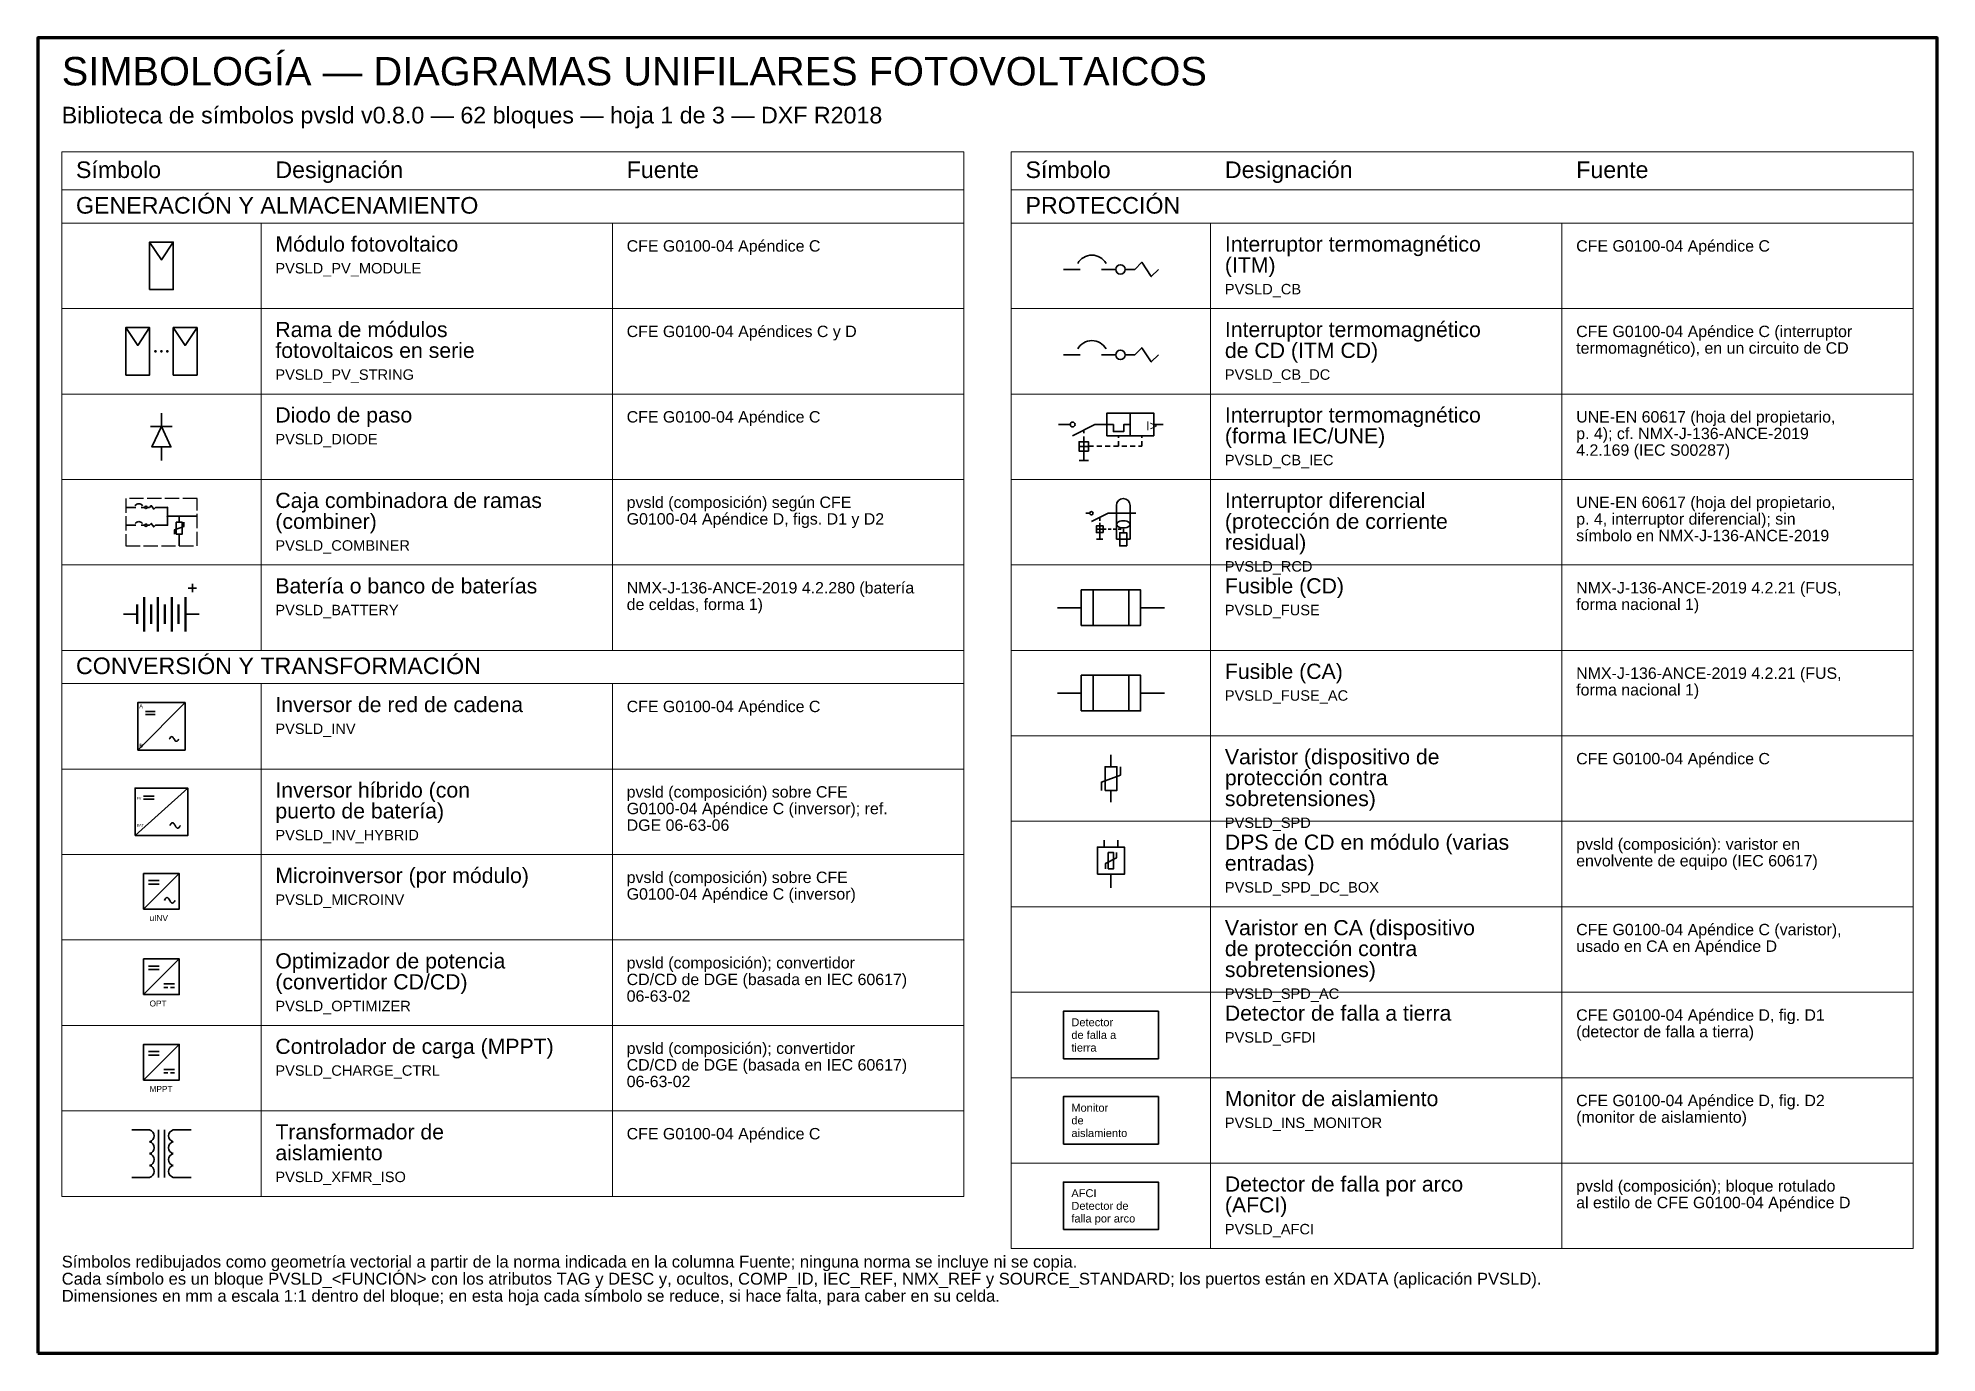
# Paper-space layout 'Legend' of a CAD drawing. Header units: millimetres. Extents: x 10 to 410, y 10 to 287.
import ezdxf

# ---------------------------------------------------------------- set-up
doc = ezdxf.new("R2010")
doc.units = ezdxf.units.MM
for name, pattern in [('DASHDOT', [18, 12, -3, 0, -3]), ('DASHED', [15, 12, -3]), ('DASHED_S', [2, 1.2, -0.8])]:
    doc.linetypes.add(name, pattern=pattern)
for name, color, linetype, lineweight in [('E-ANNO-ENCL', 8, 'DASHDOT', 25), ('E-ANNO-NOTE', 7, 'Continuous', 18), ('E-ANNO-TABL', 7, 'Continuous', 18), ('E-ANNO-TAGS', 7, 'Continuous', 25), ('E-BATT-EQPM', 30, 'Continuous', 35), ('E-PVAC-EQPM', 1, 'Continuous', 35), ('E-PVDC-COND', 5, 'Continuous', 50), ('E-PVDC-EQPM', 5, 'Continuous', 35), ('G-ANNO-TTLB', 7, 'Continuous', 70)]:
    doc.layers.add(name, color=color, linetype=linetype, lineweight=lineweight)
doc.styles.add('PVSLD_STD', font='arial.ttf')

# ---------------------------------------------------------------- blocks, each defined once
blk = doc.blocks.new('PVSLD_PV_MODULE')
at = {"layer": 'E-PVDC-EQPM'}
blk.add_lwpolyline([(0, -10), (10, -10), (10, 10), (0, 10)], close=True, dxfattribs=at)
blk.add_lwpolyline([(0, 10), (5, 2.5), (10, 10)], dxfattribs=at)
at = {"layer": 'E-ANNO-TAGS', "style": 'PVSLD_STD'}
for tag, p, height in [('TAG', (12.5, 5), 3.5), ('DESC', (12.5, 0.5), 2.5), ('MODEL', (12.5, -4), 2.5)]:
    blk.add_attdef(tag, p, '', height=height, dxfattribs=at)
at = {"layer": 'E-ANNO-TAGS', "style": 'PVSLD_STD', "flags": 1}
for tag in ['VOC_V', 'VMP_V', 'SOURCE_STANDARD', 'COMP_ID', 'NMX_REF', 'MFR', 'PMAX_W', 'IEC_REF', 'ISC_A', 'IMP_A']:
    blk.add_attdef(tag, (0, 0), '', height=2.5, dxfattribs=at)
blk = doc.blocks.new('PVSLD_PV_STRING')
at = {"layer": 'E-PVDC-EQPM'}
for points in [[(11.9, 0, 1), (13.1, 0, 1)], [(14.4, 0, 1), (15.6, 0, 1)], [(16.9, 0, 1), (18.1, 0, 1)]]:
    blk.add_hatch(color=256, dxfattribs=at).paths.add_polyline_path(points)
for points in [[(0, -10), (10, -10), (10, 10), (0, 10)], [(20, -10), (30, -10), (30, 10), (20, 10)]]:
    blk.add_lwpolyline(points, close=True, dxfattribs=at)
for points in [[(0, 10), (5, 2.5), (10, 10)], [(20, 10), (25, 2.5), (30, 10)]]:
    blk.add_lwpolyline(points, dxfattribs=at)
at = {"layer": 'E-ANNO-TAGS', "style": 'PVSLD_STD'}
for tag, p, height in [('TAG', (0, 12.5), 3.5), ('DESC', (0, -14.5), 2.5), ('MODEL', (0, -18.5), 2.5)]:
    blk.add_attdef(tag, p, '', height=height, dxfattribs=at)
at = {"layer": 'E-ANNO-TAGS', "style": 'PVSLD_STD', "flags": 1}
for tag in ['VOC_MAX_V', 'VMP_V', 'SOURCE_STANDARD', 'COMP_ID', 'N_SERIES', 'NMX_REF', 'MFR', 'MPPT', 'PMAX_W', 'KWP', 'IEC_REF', 'ISC_A', 'IMP_A']:
    blk.add_attdef(tag, (0, 0), '', height=2.5, dxfattribs=at)
blk = doc.blocks.new('PVSLD_DIODE')
at = {"layer": 'E-PVDC-EQPM'}
for p, q in [((0, 0), (0, -5)), ((-4, -5), (4, -5)), ((0, -12.5), (0, -17.5))]:
    blk.add_line(p, q, dxfattribs=at)
blk.add_lwpolyline([(0, -5), (-3.5, -12.5), (3.5, -12.5)], close=True, dxfattribs=at)
at = {"layer": 'E-ANNO-TAGS', "style": 'PVSLD_STD', "flags": 1}
for tag in ['VRRM_V', 'SOURCE_STANDARD', 'COMP_ID', 'RATING_A', 'NMX_REF', 'IEC_REF']:
    blk.add_attdef(tag, (0, 0), '', height=2.5, dxfattribs=at)
at = {"layer": 'E-ANNO-TAGS', "style": 'PVSLD_STD'}
for tag, p, height in [('TAG', (6, -6), 3.5), ('DESC', (6, -10), 2.5)]:
    blk.add_attdef(tag, p, '', height=height, dxfattribs=at)
blk = doc.blocks.new('PVSLD_COMBINER')
at = {"layer": 'E-PVDC-COND'}
for points in [[(34.2, 7.5, 1), (35.8, 7.5, 1)], [(34.2, 0, 1), (35.8, 0, 1)], [(44.2, 0, 1), (45.8, 0, 1)], [(34.2, -7.5, 1), (35.8, -7.5, 1)]]:
    blk.add_hatch(color=256, dxfattribs=at).paths.add_polyline_path(points)
at = {"layer": 'E-ANNO-ENCL', "linetype": 'DASHED'}
blk.add_lwpolyline([(0, -25), (60, -25), (60, 15), (0, 15)], close=True, dxfattribs=at)
at = {"layer": 'E-PVDC-EQPM'}
for p, q in [((0, 7.5), (5, 7.5)), ((5, 7.5), (8.5, 7.5)), ((13, 7.5), (16, 7.5)), ((18, 7.5), (20, 7.5)), ((25, 7.5), (35, 7.5)), ((35, 7.5), (35, -7.5)), ((35, 0), (60, 0)), ((45, 0), (45, -5)), ((0, -7.5), (5, -7.5)), ((5, -7.5), (8.5, -7.5)), ((13, -7.5), (16, -7.5)), ((18, -7.5), (20, -7.5)), ((25, -7.5), (35, -7.5)), ((45, -15), (45, -25))]:
    blk.add_line(p, q, dxfattribs=at)
for points in [[(20, 7.5), (21.5, 9), (23.5, 6), (25, 7.5)], [(20, -7.5), (21.5, -6), (23.5, -9), (25, -7.5)], [(41, -15), (41, -11.5), (49, -8.5), (49, -5)]]:
    blk.add_lwpolyline(points, dxfattribs=at)
blk.add_lwpolyline([(42.5, -15), (47.5, -15), (47.5, -5), (42.5, -5)], close=True, dxfattribs=at)
for centre in [(17, 7.5), (17, -7.5)]:
    blk.add_circle(centre, 1, dxfattribs=at)
for centre in [(11, 7.1), (11, -7.9)]:
    blk.add_arc(centre, 3.45, 29.5, 150.5, dxfattribs=at)
at = {"layer": 'E-ANNO-TAGS', "style": 'PVSLD_STD'}
for tag, p, height in [('TAG', (0, 17.5), 3.5), ('DESC', (0, -29.5), 2.5)]:
    blk.add_attdef(tag, p, '', height=height, dxfattribs=at)
at = {"layer": 'E-ANNO-TAGS', "style": 'PVSLD_STD', "flags": 1}
for tag in ['VOLT_V', 'COMP_ID', 'SOURCE_STANDARD', 'SPD_TYPE', 'IEC_REF', 'NMX_REF', 'N_STRINGS', 'RATING_A']:
    blk.add_attdef(tag, (0, 0), '', height=2.5, dxfattribs=at)
blk = doc.blocks.new('PVSLD_BATTERY')
at = {"layer": 'E-BATT-EQPM'}
for p, q in [((23.5, 9.5), (26.5, 9.5)), ((25, 8), (25, 11)), ((0, 0), (5, 0)), ((22.5, 0), (27.5, 0))]:
    blk.add_line(p, q, dxfattribs=at)
at = {"layer": 'E-BATT-EQPM', "lineweight": 50}
for p, q in [((5, -3.5), (5, 3.5)), ((7.5, -6.25), (7.5, 6.25)), ((10, -3.5), (10, 3.5)), ((12.5, -6.25), (12.5, 6.25)), ((15, -3.5), (15, 3.5)), ((17.5, -6.25), (17.5, 6.25)), ((20, -3.5), (20, 3.5)), ((22.5, -6.25), (22.5, 6.25))]:
    blk.add_line(p, q, dxfattribs=at)
at = {"layer": 'E-ANNO-TAGS', "style": 'PVSLD_STD'}
for tag, p, height in [('TAG', (0, 13.5), 3.5), ('DESC', (0, -10.75), 2.5)]:
    blk.add_attdef(tag, p, '', height=height, dxfattribs=at)
at = {"layer": 'E-ANNO-TAGS', "style": 'PVSLD_STD', "flags": 1}
for tag in ['VOLT_V', 'SOURCE_STANDARD', 'COMP_ID', 'CHEMISTRY', 'CAPACITY_KWH', 'CELLS', 'NMX_REF', 'IEC_REF']:
    blk.add_attdef(tag, (0, 0), '', height=2.5, dxfattribs=at)
blk = doc.blocks.new('PVSLD_INV')
at = {"layer": 'E-PVAC-EQPM'}
for p, q in [((0, -15), (30, 15)), ((5, 9.5), (11, 9.5)), ((5, 7.5), (11, 7.5))]:
    blk.add_line(p, q, dxfattribs=at)
blk.add_lwpolyline([(0, -15), (30, -15), (30, 15), (0, 15)], close=True, dxfattribs=at)
blk.add_lwpolyline([(20, -8), (20.25, -7.6118), (20.5, -7.25), (20.75, -6.9393), (21, -6.701), (21.25, -6.5511), (21.5, -6.5), (21.75, -6.5511), (22, -6.701), (22.25, -6.9393), (22.5, -7.25), (22.75, -7.6118), (23, -8), (23.25, -8.3882), (23.5, -8.75), (23.75, -9.0607), (24, -9.299), (24.25, -9.4489), (24.5, -9.5), (24.75, -9.4489), (25, -9.299), (25.25, -9.0607), (25.5, -8.75), (25.75, -8.3882), (26, -8)], dxfattribs=at)
at = {"layer": 'E-ANNO-TAGS', "style": 'PVSLD_STD'}
for s, p in [('A', (1, 11.5)), ('B', (1, -13.5))]:
    blk.add_text(s, height=2.5, dxfattribs=at).set_placement(p)
for tag, p, height in [('TAG', (0, 29), 3.5), ('DESC', (0, 25), 2.5), ('MFR', (0, 21), 2.5), ('MODEL', (0, 17), 2.5)]:
    blk.add_attdef(tag, p, '', height=height, dxfattribs=at)
at = {"layer": 'E-ANNO-TAGS', "style": 'PVSLD_STD', "flags": 1}
for tag in ['VAC_V', 'VDC_MAX_V', 'SOURCE_STANDARD', 'OCPD_MAX_A', 'COMP_ID', 'PAC_W', 'PHASES', 'DC_SWITCH', 'DC_SPD', 'NMX_REF', 'MPPT_N', 'IEC_REF', 'IAC_MAX_A', 'ISOLATION']:
    blk.add_attdef(tag, (0, 0), '', height=2.5, dxfattribs=at)
blk = doc.blocks.new('PVSLD_INV_HYBRID')
at = {"layer": 'E-PVAC-EQPM'}
for p, q in [((0, -22.5), (50, 22.5)), ((8, 15), (18, 15)), ((8, 12), (18, 12))]:
    blk.add_line(p, q, dxfattribs=at)
blk.add_lwpolyline([(0, -22.5), (50, -22.5), (50, 22.5), (0, 22.5)], close=True, dxfattribs=at)
blk.add_lwpolyline([(33, -13), (33.4167, -12.353), (33.8333, -11.75), (34.25, -11.2322), (34.6667, -10.8349), (35.0833, -10.5852), (35.5, -10.5), (35.9167, -10.5852), (36.3333, -10.8349), (36.75, -11.2322), (37.1667, -11.75), (37.5833, -12.353), (38, -13), (38.4167, -13.647), (38.8333, -14.25), (39.25, -14.7678), (39.6667, -15.1651), (40.0833, -15.4148), (40.5, -15.5), (40.9167, -15.4148), (41.3333, -15.1651), (41.75, -14.7678), (42.1667, -14.25), (42.5833, -13.647), (43, -13)], dxfattribs=at)
at = {"layer": 'E-ANNO-TAGS', "style": 'PVSLD_STD'}
for s, p in [('FV', (1.5, 11.5)), ('BAT', (1.5, -14))]:
    blk.add_text(s, height=2.5, dxfattribs=at).set_placement(p)
for tag, p, height in [('TAG', (0, 36.5), 3.5), ('DESC', (0, 32.5), 2.5), ('MFR', (0, 28.5), 2.5), ('MODEL', (0, 24.5), 2.5)]:
    blk.add_attdef(tag, p, '', height=height, dxfattribs=at)
at = {"layer": 'E-ANNO-TAGS', "style": 'PVSLD_STD', "flags": 1}
for tag in ['VAC_V', 'VDC_MAX_V', 'SOURCE_STANDARD', 'OCPD_MAX_A', 'COMP_ID', 'PAC_W', 'PHASES', 'BAT_VOLT_V', 'BAT_PCHARGE_W', 'NMX_REF', 'MPPT_N', 'IEC_REF', 'IAC_MAX_A', 'ISOLATION']:
    blk.add_attdef(tag, (0, 0), '', height=2.5, dxfattribs=at)
blk = doc.blocks.new('PVSLD_MICROINV')
at = {"layer": 'E-PVAC-EQPM'}
for p, q in [((0, -7.5), (15, 7.5)), ((2, 4.5), (6.5, 4.5)), ((2, 3), (6.5, 3))]:
    blk.add_line(p, q, dxfattribs=at)
blk.add_lwpolyline([(0, -7.5), (15, -7.5), (15, 7.5), (0, 7.5)], close=True, dxfattribs=at)
blk.add_lwpolyline([(8.75, -3.8), (9.125, -3.2), (9.5, -2.7608), (9.875, -2.6), (10.25, -2.7608), (10.625, -3.2), (11, -3.8), (11.375, -4.4), (11.75, -4.8392), (12.125, -5), (12.5, -4.8392), (12.875, -4.4), (13.25, -3.8)], dxfattribs=at)
at = {"layer": 'E-ANNO-TAGS', "style": 'PVSLD_STD'}
blk.add_text('uINV', height=2.5, dxfattribs=at).set_placement((2.5, -12.5))
for tag, p, height in [('TAG', (0, 10), 3.5), ('DESC', (0, -17), 2.5)]:
    blk.add_attdef(tag, p, '', height=height, dxfattribs=at)
at = {"layer": 'E-ANNO-TAGS', "style": 'PVSLD_STD', "flags": 1}
for tag in ['VAC_V', 'SOURCE_STANDARD', 'COMP_ID', 'MODEL', 'PAC_W', 'MODULES_N', 'NMX_REF', 'MFR', 'IEC_REF']:
    blk.add_attdef(tag, (0, 0), '', height=2.5, dxfattribs=at)
blk = doc.blocks.new('PVSLD_OPTIMIZER')
at = {"layer": 'E-PVDC-EQPM'}
for p, q in [((0, -7.5), (15, 7.5)), ((2, 4.5), (6.5, 4.5)), ((2, 3), (6.5, 3)), ((8.5, -3), (13, -3)), ((8.5, -4.5), (10.2, -4.5)), ((11.3, -4.5), (13, -4.5))]:
    blk.add_line(p, q, dxfattribs=at)
blk.add_lwpolyline([(0, -7.5), (15, -7.5), (15, 7.5), (0, 7.5)], close=True, dxfattribs=at)
at = {"layer": 'E-ANNO-TAGS', "style": 'PVSLD_STD'}
blk.add_text('OPT', height=2.5, dxfattribs=at).set_placement((2.5, -12.5))
for tag, p, height in [('TAG', (0, 10), 3.5), ('DESC', (0, -17), 2.5)]:
    blk.add_attdef(tag, p, '', height=height, dxfattribs=at)
at = {"layer": 'E-ANNO-TAGS', "style": 'PVSLD_STD', "flags": 1}
for tag in ['VOUT_MAX_V', 'SOURCE_STANDARD', 'COMP_ID', 'MODEL', 'NMX_REF', 'MFR', 'PMAX_W', 'IEC_REF']:
    blk.add_attdef(tag, (0, 0), '', height=2.5, dxfattribs=at)
blk = doc.blocks.new('PVSLD_CHARGE_CTRL')
at = {"layer": 'E-PVDC-EQPM'}
for p, q in [((0, -7.5), (15, 7.5)), ((2, 4.5), (6.5, 4.5)), ((2, 3), (6.5, 3)), ((8.5, -3), (13, -3)), ((8.5, -4.5), (10.2, -4.5)), ((11.3, -4.5), (13, -4.5))]:
    blk.add_line(p, q, dxfattribs=at)
blk.add_lwpolyline([(0, -7.5), (15, -7.5), (15, 7.5), (0, 7.5)], close=True, dxfattribs=at)
at = {"layer": 'E-ANNO-TAGS', "style": 'PVSLD_STD'}
blk.add_text('MPPT', height=2.5, dxfattribs=at).set_placement((2.5, -12.5))
for tag, p, height in [('TAG', (0, 10), 3.5), ('DESC', (0, -17), 2.5)]:
    blk.add_attdef(tag, p, '', height=height, dxfattribs=at)
at = {"layer": 'E-ANNO-TAGS', "style": 'PVSLD_STD', "flags": 1}
for tag in ['VOC_MAX_V', 'SOURCE_STANDARD', 'COMP_ID', 'MODEL', 'BAT_VOLT_V', 'NMX_REF', 'MFR', 'IEC_REF', 'IOUT_A']:
    blk.add_attdef(tag, (0, 0), '', height=2.5, dxfattribs=at)
blk = doc.blocks.new('PVSLD_XFMR_ISO')
at = {"layer": 'E-PVAC-EQPM'}
for p, q in [((0, 0), (7.5, 0)), ((11.25, 0), (11.25, -20)), ((13.75, 0), (13.75, -20)), ((17.5, 0), (25, 0)), ((0, -20), (7.5, -20)), ((17.5, -20), (25, -20))]:
    blk.add_line(p, q, dxfattribs=at)
for centre, start, end in [((6.9375, -2.5), -77.3196, 77.3196), ((6.9375, -7.5), -77.3196, 77.3196), ((18.0625, -2.5), 102.6804, 257.3196), ((18.0625, -7.5), 102.6804, 257.3196), ((6.9375, -12.5), -77.3196, 77.3196), ((6.9375, -17.5), -77.3196, 77.3196), ((18.0625, -12.5), 102.6804, 257.3196), ((18.0625, -17.5), 102.6804, 257.3196)]:
    blk.add_arc(centre, 2.5625, start, end, dxfattribs=at)
at = {"layer": 'E-ANNO-TAGS', "style": 'PVSLD_STD', "flags": 1}
for tag in ['VOLT_PRI_V', 'VOLT_SEC_V', 'SOURCE_STANDARD', 'COMP_ID', 'FREQ_HZ', 'NMX_REF', 'KVA', 'IEC_REF']:
    blk.add_attdef(tag, (0, 0), '', height=2.5, dxfattribs=at)
at = {"layer": 'E-ANNO-TAGS', "style": 'PVSLD_STD'}
for tag, p, height in [('TAG', (0, 4), 3.5), ('DESC', (0, -24), 2.5), ('SPEC', (0, -28), 2.5)]:
    blk.add_attdef(tag, p, '', height=height, dxfattribs=at)
blk = doc.blocks.new('PVSLD_CB')
at = {"layer": 'E-PVAC-EQPM'}
for p, q in [((0, 0), (3.5, 0)), ((8, 0), (11, 0)), ((13, 0), (15, 0))]:
    blk.add_line(p, q, dxfattribs=at)
blk.add_lwpolyline([(15, 0), (16.5, 1.5), (18.5, -1.5), (20, 0)], dxfattribs=at)
blk.add_circle((12, 0), 1, dxfattribs=at)
blk.add_arc((6, -0.4455), 3.4455, 29.5, 150.5, dxfattribs=at)
at = {"layer": 'E-ANNO-TAGS', "style": 'PVSLD_STD'}
for tag, p, height in [('TAG', (0, 9.5), 3.5), ('ROLE', (0, 5.5), 2.5), ('DESC', (0, -6), 2.5)]:
    blk.add_attdef(tag, p, '', height=height, dxfattribs=at)
at = {"layer": 'E-ANNO-TAGS', "style": 'PVSLD_STD', "flags": 1}
for tag in ['VOLT_V', 'SOURCE_STANDARD', 'COMP_ID', 'POLES', 'RATING_A', 'KAIC_KA', 'BACKFED', 'NMX_REF', 'IEC_REF']:
    blk.add_attdef(tag, (0, 0), '', height=2.5, dxfattribs=at)
blk = doc.blocks.new('PVSLD_CB_DC')
at = {"layer": 'E-PVDC-EQPM'}
for p, q in [((0, 0), (3.5, 0)), ((8, 0), (11, 0)), ((13, 0), (15, 0))]:
    blk.add_line(p, q, dxfattribs=at)
blk.add_lwpolyline([(15, 0), (16.5, 1.5), (18.5, -1.5), (20, 0)], dxfattribs=at)
blk.add_circle((12, 0), 1, dxfattribs=at)
blk.add_arc((6, -0.4455), 3.4455, 29.5, 150.5, dxfattribs=at)
at = {"layer": 'E-ANNO-TAGS', "style": 'PVSLD_STD'}
for tag, p, height in [('TAG', (0, 9.5), 3.5), ('ROLE', (0, 5.5), 2.5), ('DESC', (0, -6), 2.5)]:
    blk.add_attdef(tag, p, '', height=height, dxfattribs=at)
at = {"layer": 'E-ANNO-TAGS', "style": 'PVSLD_STD', "flags": 1}
for tag in ['VOLT_V', 'SOURCE_STANDARD', 'COMP_ID', 'POLES', 'RATING_A', 'KAIC_KA', 'NMX_REF', 'IEC_REF']:
    blk.add_attdef(tag, (0, 0), '', height=2.5, dxfattribs=at)
blk = doc.blocks.new('PVSLD_CB_IEC')
at = {"layer": 'E-PVAC-EQPM'}
for p, q in [((0, 0), (2.75, 0)), ((8.67, 0), (3.33, -2.7)), ((8.67, 0), (11.55, 0)), ((17.1, -2.7), (17.1, 2.75)), ((22.75, 0), (25, 0)), ((6, -6.35), (6, -4.1)), ((4.9, -5.22), (7.1, -5.22)), ((4.9, -8.6), (7.1, -8.6)), ((6, -8.6), (6, -6.35))]:
    blk.add_line(p, q, dxfattribs=at)
at = {"layer": 'E-PVAC-EQPM', "linetype": 'DASHED_S'}
for p, q in [((6, -4.1), (6, -1.35)), ((14.3, -5.2), (14.3, -2.7)), ((19.9, -5.2), (19.9, -2.7)), ((7.1, -5.2), (19.9, -5.2))]:
    blk.add_line(p, q, dxfattribs=at)
at = {"layer": 'E-PVAC-EQPM'}
for points in [[(22.75, -2.7), (22.75, 2.75), (11.55, 2.75), (11.55, -2.7)], [(7.1, -6.35), (7.1, -4.1), (4.9, -4.1), (4.9, -6.35)]]:
    blk.add_lwpolyline(points, close=True, dxfattribs=at)
blk.add_lwpolyline([(11.55, 0), (13.1, 0), (13.1, -1.7), (15.55, -1.7), (15.55, 0), (17.1, 0)], dxfattribs=at)
blk.add_circle((3.33, 0), 0.58, dxfattribs=at)
at = {"layer": 'E-ANNO-TAGS', "style": 'PVSLD_STD'}
blk.add_text('I>', height=2.2, dxfattribs=at).set_placement((20.9, -1.4))
for tag, p, height in [('ROLE', (0, 9.5), 2.5), ('TAG', (0, 5.25), 3.5), ('DESC', (0, -13.1), 2.5)]:
    blk.add_attdef(tag, p, '', height=height, dxfattribs=at)
at = {"layer": 'E-ANNO-TAGS', "style": 'PVSLD_STD', "flags": 1}
for tag in ['VOLT_V', 'SOURCE_STANDARD', 'COMP_ID', 'CURVE', 'POLES', 'RATING_A', 'KAIC_KA', 'BACKFED', 'NMX_REF', 'IEC_REF']:
    blk.add_attdef(tag, (0, 0), '', height=2.5, dxfattribs=at)
blk = doc.blocks.new('PVSLD_RCD')
at = {"layer": 'E-PVAC-EQPM'}
for p, q in [((0, 0), (1.5, 0)), ((8.83, 0), (2.17, -3.27)), ((8.83, 0), (20, 0)), ((12.2, -10.4), (12.2, 3.15)), ((17.7, 3.15), (17.7, -10.4)), ((4.17, -6.43), (6.83, -6.43)), ((5.5, -7.77), (5.5, -5.1)), ((15, -6.43), (15, -7.8)), ((4.2, -10.4), (6.8, -10.4)), ((5.5, -10.4), (5.5, -7.77)), ((17.7, -10.4), (12.2, -10.4))]:
    blk.add_line(p, q, dxfattribs=at)
at = {"layer": 'E-PVAC-EQPM', "linetype": 'DASHED_S'}
for p, q in [((5.5, -5.1), (5.5, -1.63)), ((6.83, -6.43), (15, -6.43))]:
    blk.add_line(p, q, dxfattribs=at)
at = {"layer": 'E-PVAC-EQPM'}
for points in [[(6.83, -7.77), (6.83, -5.1), (4.17, -5.1), (4.17, -7.77)], [(14.95, -3.05), (14.2512, -3.0977), (13.6, -3.2376), (13.0408, -3.4601), (12.6117, -3.75), (12.342, -4.0877), (12.25, -4.45), (12.342, -4.8123), (12.6117, -5.15), (13.0408, -5.4399), (13.6, -5.6624), (14.2512, -5.8023), (14.95, -5.85), (15.6488, -5.8023), (16.3, -5.6624), (16.8592, -5.4399), (17.2883, -5.15), (17.558, -4.8123), (17.65, -4.45), (17.558, -4.0877), (17.2883, -3.75), (16.8592, -3.4601), (16.3, -3.2376), (15.6488, -3.0977)], [(16.3, -13.1), (16.3, -7.8), (13.5, -7.8), (13.5, -13.1)]]:
    blk.add_lwpolyline(points, close=True, dxfattribs=at)
blk.add_circle((2.17, 0), 0.67, dxfattribs=at)
blk.add_arc((14.95, 3.15), 2.75, 0, 180, dxfattribs=at)
at = {"layer": 'E-ANNO-TAGS', "style": 'PVSLD_STD'}
for tag, p, height in [('TAG', (0, 8.4), 3.5), ('ROLE', (0, 9.5), 2.5), ('DESC', (0, -17.6), 2.5)]:
    blk.add_attdef(tag, p, '', height=height, dxfattribs=at)
at = {"layer": 'E-ANNO-TAGS', "style": 'PVSLD_STD', "flags": 1}
for tag in ['VOLT_V', 'SOURCE_STANDARD', 'COMP_ID', 'POLES', 'RATING_A', 'RCD_TYPE', 'NMX_REF', 'IEC_REF', 'IDN_MA']:
    blk.add_attdef(tag, (0, 0), '', height=2.5, dxfattribs=at)
blk = doc.blocks.new('PVSLD_FUSE')
at = {"layer": 'E-PVDC-EQPM'}
for p, q in [((0, 0), (5, 0)), ((7.5, -3.75), (7.5, 3.75)), ((15, -3.75), (15, 3.75)), ((17.5, 0), (22.5, 0))]:
    blk.add_line(p, q, dxfattribs=at)
blk.add_lwpolyline([(5, -3.75), (17.5, -3.75), (17.5, 3.75), (5, 3.75)], close=True, dxfattribs=at)
at = {"layer": 'E-ANNO-TAGS', "style": 'PVSLD_STD'}
for tag, p, height in [('TAG', (0, 6.25), 3.5), ('DESC', (0, -8.25), 2.5)]:
    blk.add_attdef(tag, p, '', height=height, dxfattribs=at)
at = {"layer": 'E-ANNO-TAGS', "style": 'PVSLD_STD', "flags": 1}
for tag in ['VOLT_V', 'SOURCE_STANDARD', 'COMP_ID', 'RATING_A', 'FUSE_CLASS', 'KAIC_KA', 'NMX_REF', 'IEC_REF']:
    blk.add_attdef(tag, (0, 0), '', height=2.5, dxfattribs=at)
blk = doc.blocks.new('PVSLD_FUSE_AC')
at = {"layer": 'E-PVAC-EQPM'}
for p, q in [((0, 0), (5, 0)), ((7.5, -3.75), (7.5, 3.75)), ((15, -3.75), (15, 3.75)), ((17.5, 0), (22.5, 0))]:
    blk.add_line(p, q, dxfattribs=at)
blk.add_lwpolyline([(5, -3.75), (17.5, -3.75), (17.5, 3.75), (5, 3.75)], close=True, dxfattribs=at)
at = {"layer": 'E-ANNO-TAGS', "style": 'PVSLD_STD'}
for tag, p, height in [('TAG', (0, 6.25), 3.5), ('DESC', (0, -8.25), 2.5)]:
    blk.add_attdef(tag, p, '', height=height, dxfattribs=at)
at = {"layer": 'E-ANNO-TAGS', "style": 'PVSLD_STD', "flags": 1}
for tag in ['VOLT_V', 'SOURCE_STANDARD', 'COMP_ID', 'RATING_A', 'FUSE_CLASS', 'KAIC_KA', 'NMX_REF', 'IEC_REF']:
    blk.add_attdef(tag, (0, 0), '', height=2.5, dxfattribs=at)
blk = doc.blocks.new('PVSLD_SPD')
at = {"layer": 'E-PVDC-EQPM'}
for p, q in [((0, 0), (0, -5)), ((0, -15), (0, -20))]:
    blk.add_line(p, q, dxfattribs=at)
blk.add_lwpolyline([(-4, -15), (-4, -11.5), (4, -8.5), (4, -5)], dxfattribs=at)
blk.add_lwpolyline([(-2.5, -15), (2.5, -15), (2.5, -5), (-2.5, -5)], close=True, dxfattribs=at)
at = {"layer": 'E-ANNO-TAGS', "style": 'PVSLD_STD', "flags": 1}
for tag in ['SOURCE_STANDARD', 'SPD_TYPE', 'COMP_ID', 'UC_V', 'UP_KV', 'NMX_REF', 'IEC_REF', 'IN_KA']:
    blk.add_attdef(tag, (0, 0), '', height=2.5, dxfattribs=at)
at = {"layer": 'E-ANNO-TAGS', "style": 'PVSLD_STD'}
for tag, p, height in [('TAG', (7, -6), 3.5), ('DESC', (7, -10), 2.5), ('SPEC', (7, -14), 2.5)]:
    blk.add_attdef(tag, p, '', height=height, dxfattribs=at)
blk = doc.blocks.new('PVSLD_SPD_DC_BOX')
at = {"layer": 'E-PVDC-EQPM'}
for p, q in [((0, 0), (0, -2.5)), ((5, 0), (5, -2.5)), ((2.5, -12.5), (2.5, -17.5))]:
    blk.add_line(p, q, dxfattribs=at)
for points in [[(-2.5, -12.5), (7.5, -12.5), (7.5, -2.5), (-2.5, -2.5)], [(1.5, -10.5), (3.5, -10.5), (3.5, -4.5), (1.5, -4.5)]]:
    blk.add_lwpolyline(points, close=True, dxfattribs=at)
blk.add_lwpolyline([(0.5, -10.5), (0.5, -8.5), (4.5, -6.5), (4.5, -4.5)], dxfattribs=at)
at = {"layer": 'E-ANNO-TAGS', "style": 'PVSLD_STD', "flags": 1}
for tag in ['SOURCE_STANDARD', 'SPD_TYPE', 'COMP_ID', 'UC_V', 'UP_KV', 'NMX_REF', 'IEC_REF', 'IN_KA']:
    blk.add_attdef(tag, (0, 0), '', height=2.5, dxfattribs=at)
at = {"layer": 'E-ANNO-TAGS', "style": 'PVSLD_STD'}
for tag, p, height in [('TAG', (9, -6), 3.5), ('SPEC', (9, -14), 2.5), ('DESC', (9, -10), 2.5)]:
    blk.add_attdef(tag, p, '', height=height, dxfattribs=at)
blk = doc.blocks.new('PVSLD_GFDI')
at = {"layer": 'E-PVDC-EQPM'}
blk.add_lwpolyline([(0, -15), (30, -15), (30, 0), (0, 0)], close=True, dxfattribs=at)
at = {"layer": 'E-ANNO-TAGS', "style": 'PVSLD_STD'}
for s, p in [('Detector', (2.5, -4.75)), ('tierra', (2.5, -12.75)), ('de falla a', (2.5, -8.75))]:
    blk.add_text(s, height=2.5, dxfattribs=at).set_placement(p)
for tag, p, height in [('TAG', (0, 2.5), 3.5), ('DESC', (0, -19.5), 2.5)]:
    blk.add_attdef(tag, p, '', height=height, dxfattribs=at)
at = {"layer": 'E-ANNO-TAGS', "style": 'PVSLD_STD', "flags": 1}
for tag in ['TRIP_MA', 'SOURCE_STANDARD', 'COMP_ID', 'GFDI_TYPE', 'NMX_REF', 'IEC_REF']:
    blk.add_attdef(tag, (0, 0), '', height=2.5, dxfattribs=at)
blk = doc.blocks.new('PVSLD_INS_MONITOR')
at = {"layer": 'E-PVDC-EQPM'}
blk.add_lwpolyline([(0, -15), (30, -15), (30, 0), (0, 0)], close=True, dxfattribs=at)
at = {"layer": 'E-ANNO-TAGS', "style": 'PVSLD_STD'}
for s, p in [('Monitor', (2.5, -4.75)), ('de', (2.5, -8.75)), ('aislamiento', (2.5, -12.75))]:
    blk.add_text(s, height=2.5, dxfattribs=at).set_placement(p)
for tag, p, height in [('TAG', (0, 2.5), 3.5), ('DESC', (0, -19.5), 2.5)]:
    blk.add_attdef(tag, p, '', height=height, dxfattribs=at)
at = {"layer": 'E-ANNO-TAGS', "style": 'PVSLD_STD', "flags": 1}
for tag in ['TRIP_KOHM', 'SOURCE_STANDARD', 'COMP_ID', 'NMX_REF', 'IEC_REF']:
    blk.add_attdef(tag, (0, 0), '', height=2.5, dxfattribs=at)
blk = doc.blocks.new('PVSLD_AFCI')
at = {"layer": 'E-PVDC-EQPM'}
blk.add_lwpolyline([(0, -15), (30, -15), (30, 0), (0, 0)], close=True, dxfattribs=at)
at = {"layer": 'E-ANNO-TAGS', "style": 'PVSLD_STD'}
for s, p in [('AFCI', (2.5, -4.75)), ('falla por arco', (2.5, -12.75)), ('Detector de', (2.5, -8.75))]:
    blk.add_text(s, height=2.5, dxfattribs=at).set_placement(p)
for tag, p, height in [('TAG', (0, 2.5), 3.5), ('DESC', (0, -19.5), 2.5)]:
    blk.add_attdef(tag, p, '', height=height, dxfattribs=at)
at = {"layer": 'E-ANNO-TAGS', "style": 'PVSLD_STD', "flags": 1}
for tag in ['AFCI_TYPE', 'SOURCE_STANDARD', 'COMP_ID', 'NMX_REF', 'IEC_REF']:
    blk.add_attdef(tag, (0, 0), '', height=2.5, dxfattribs=at)

psp = doc.layouts.new('Legend')

# ---------------------------------------------------------------- linework, layer by layer
at = {"layer": 'E-ANNO-TABL'}
for p, q in [((15, 255), (205, 255)), ((215, 255), (405, 255)), ((15, 248), (205, 248)), ((57, 248), (57, 230)), ((131, 248), (131, 230)), ((215, 248), (405, 248)), ((257, 248), (257, 230)), ((331, 248), (331, 230)), ((15, 230), (205, 230)), ((57, 230), (57, 212)), ((131, 230), (131, 212)), ((215, 230), (405, 230)), ((257, 230), (257, 212)), ((331, 230), (331, 212)), ((15, 212), (205, 212)), ((57, 212), (57, 194)), ((131, 212), (131, 194)), ((215, 212), (405, 212)), ((257, 212), (257, 194)), ((331, 212), (331, 194)), ((15, 194), (205, 194)), ((57, 194), (57, 176)), ((131, 194), (131, 176)), ((215, 194), (405, 194)), ((257, 194), (257, 176)), ((331, 194), (331, 176)), ((15, 176), (205, 176)), ((57, 176), (57, 158)), ((131, 176), (131, 158)), ((215, 176), (405, 176)), ((257, 176), (257, 158)), ((331, 176), (331, 158)), ((15, 158), (205, 158)), ((215, 158), (405, 158)), ((257, 158), (257, 140)), ((331, 158), (331, 140)), ((15, 151), (205, 151)), ((57, 151), (57, 133)), ((131, 151), (131, 133)), ((215, 140), (405, 140)), ((257, 140), (257, 122)), ((331, 140), (331, 122)), ((15, 133), (205, 133)), ((57, 133), (57, 115)), ((131, 133), (131, 115)), ((215, 122), (405, 122)), ((257, 122), (257, 104)), ((331, 122), (331, 104)), ((15, 115), (205, 115)), ((57, 115), (57, 97)), ((131, 115), (131, 97)), ((215, 104), (405, 104)), ((257, 104), (257, 86)), ((331, 104), (331, 86)), ((15, 97), (205, 97)), ((57, 97), (57, 79)), ((131, 97), (131, 79)), ((215, 86), (405, 86)), ((257, 86), (257, 68)), ((331, 86), (331, 68)), ((15, 79), (205, 79)), ((57, 79), (57, 61)), ((131, 79), (131, 61)), ((215, 68), (405, 68)), ((257, 68), (257, 50)), ((331, 68), (331, 50)), ((15, 61), (205, 61)), ((57, 61), (57, 43)), ((131, 61), (131, 43)), ((215, 50), (405, 50)), ((257, 50), (257, 32)), ((331, 50), (331, 32)), ((15, 43), (205, 43)), ((215, 32), (405, 32))]:
    psp.add_line(p, q, dxfattribs=at)
for points in [[(15, 263), (205, 263), (205, 43), (15, 43)], [(215, 263), (405, 263), (405, 32), (215, 32)]]:
    psp.add_lwpolyline(points, close=True, dxfattribs=at)
at = {"layer": 'G-ANNO-TTLB', "lineweight": 70}
psp.add_lwpolyline([(10, 10), (410, 10), (410, 287), (10, 287)], close=True, dxfattribs=at)

# ---------------------------------------------------------------- block references
at = {"layer": 'E-ANNO-NOTE'}
for name, p, xscale, yscale, zscale in [('PVSLD_PV_MODULE', (33.5, 239), 0.5, 0.5, 0.5), ('PVSLD_PV_STRING', (28.5, 221), 0.5, 0.5, 0.5), ('PVSLD_DIODE', (36, 207.996), 0.5710000000000001, 0.5710000000000001, 0.5710000000000001), ('PVSLD_CB_IEC', (224.988, 205.577), 0.8809999999999999, 0.8809999999999999, 0.8809999999999999), ('PVSLD_COMBINER', (28.5, 186.25), 0.25, 0.25, 0.25), ('PVSLD_RCD', (230.74, 186.894), 0.526, 0.526, 0.526), ('PVSLD_BATTERY', (28.025, 165.623), 0.58, 0.58, 0.58), ('PVSLD_INV', (31.005, 142), 0.333, 0.333, 0.333), ('PVSLD_SPD', (236, 136), 0.5, 0.5, 0.5), ('PVSLD_INV_HYBRID', (30.45, 124), 0.222, 0.222, 0.222), ('PVSLD_SPD_DC_BOX', (234.572, 117.996), 0.5710000000000001, 0.5710000000000001, 0.5710000000000001), ('PVSLD_MICROINV', (32.25, 107.25), 0.5, 0.5, 0.5), ('PVSLD_OPTIMIZER', (32.25, 89.25), 0.5, 0.5, 0.5), ('PVSLD_GFDI', (225.995, 82.002), 0.667, 0.667, 0.667), ('PVSLD_CHARGE_CTRL', (32.25, 71.25), 0.5, 0.5, 0.5), ('PVSLD_INS_MONITOR', (225.995, 64.002), 0.667, 0.667, 0.667), ('PVSLD_XFMR_ISO', (29.75, 57), 0.5, 0.5, 0.5), ('PVSLD_AFCI', (225.995, 46.002), 0.667, 0.667, 0.667)]:
    psp.add_blockref(name, p, dxfattribs=dict(at, xscale=xscale, yscale=yscale, zscale=zscale))
for name, p in [('PVSLD_CB', (226, 238.25)), ('PVSLD_CB_DC', (226, 220.25)), ('PVSLD_FUSE', (224.75, 167)), ('PVSLD_FUSE_AC', (224.75, 149))]:
    psp.add_blockref(name, p, dxfattribs=at)

# ---------------------------------------------------------------- texts
at = {"layer": 'E-ANNO-NOTE', "style": 'PVSLD_STD'}
for s, height, p in [('Biblioteca de símbolos pvsld v0.8.0 — 62 bloques — hoja 1 de 3 — DXF R2018', 3.5, (15, 269)), ('Símbolo', 3.5, (18, 257.5)), ('Designación', 3.5, (60, 257.5)), ('Fuente', 3.5, (134, 257.5)), ('Símbolo', 3.5, (218, 257.5)), ('Designación', 3.5, (260, 257.5)), ('Fuente', 3.5, (334, 257.5)), ('GENERACIÓN Y ALMACENAMIENTO', 3.5, (18, 250)), ('PROTECCIÓN', 3.5, (218, 250)), ('Módulo fotovoltaico', 3.2, (60, 242)), ('CFE G0100-04 Apéndice C', 2.4, (134, 242)), ('Interruptor termomagnético', 3.2, (260, 242)), ('CFE G0100-04 Apéndice C', 2.4, (334, 242)), ('(ITM)', 3.2, (260, 237.6)), ('PVSLD_PV_MODULE', 2.2, (60, 237.4)), ('PVSLD_CB', 2.2, (260, 233)), ('Rama de módulos', 3.2, (60, 224)), ('CFE G0100-04 Apéndices C y D', 2.4, (134, 224)), ('Interruptor termomagnético', 3.2, (260, 224)), ('CFE G0100-04 Apéndice C (interruptor', 2.4, (334, 224)), ('fotovoltaicos en serie', 3.2, (60, 219.6)), ('de CD (ITM CD)', 3.2, (260, 219.6)), ('termomagnético), en un circuito de CD', 2.4, (334, 220.5)), ('PVSLD_PV_STRING', 2.2, (60, 215)), ('PVSLD_CB_DC', 2.2, (260, 215)), ('Diodo de paso', 3.2, (60, 206)), ('CFE G0100-04 Apéndice C', 2.4, (134, 206)), ('Interruptor termomagnético', 3.2, (260, 206)), ('UNE-EN 60617 (hoja del propietario,', 2.4, (334, 206)), ('(forma IEC/UNE)', 3.2, (260, 201.6)), ('p. 4); cf. NMX-J-136-ANCE-2019', 2.4, (334, 202.5)), ('PVSLD_DIODE', 2.2, (60, 201.4)), ('4.2.169 (IEC S00287)', 2.4, (334, 199)), ('PVSLD_CB_IEC', 2.2, (260, 197)), ('Caja combinadora de ramas', 3.2, (60, 188)), ('pvsld (composición) según CFE', 2.4, (134, 188)), ('Interruptor diferencial', 3.2, (260, 188)), ('UNE-EN 60617 (hoja del propietario,', 2.4, (334, 188)), ('(combiner)', 3.2, (60, 183.6)), ('G0100-04 Apéndice D, figs. D1 y D2', 2.4, (134, 184.5)), ('(protección de corriente', 3.2, (260, 183.6)), ('p. 4, interruptor diferencial); sin', 2.4, (334, 184.5)), ('PVSLD_COMBINER', 2.2, (60, 179)), ('residual)', 3.2, (260, 179.2)), ('símbolo en NMX-J-136-ANCE-2019', 2.4, (334, 181)), ('PVSLD_RCD', 2.2, (260, 174.6)), ('Batería o banco de baterías', 3.2, (60, 170)), ('NMX-J-136-ANCE-2019 4.2.280 (batería', 2.4, (134, 170)), ('Fusible (CD)', 3.2, (260, 170)), ('NMX-J-136-ANCE-2019 4.2.21 (FUS,', 2.4, (334, 170)), ('de celdas, forma 1)', 2.4, (134, 166.5)), ('forma nacional 1)', 2.4, (334, 166.5)), ('PVSLD_BATTERY', 2.2, (60, 165.4)), ('PVSLD_FUSE', 2.2, (260, 165.4)), ('CONVERSIÓN Y TRANSFORMACIÓN', 3.5, (18, 153)), ('Fusible (CA)', 3.2, (260, 152)), ('NMX-J-136-ANCE-2019 4.2.21 (FUS,', 2.4, (334, 152)), ('Inversor de red de cadena', 3.2, (60, 145)), ('PVSLD_FUSE_AC', 2.2, (260, 147.4)), ('forma nacional 1)', 2.4, (334, 148.5)), ('CFE G0100-04 Apéndice C', 2.4, (134, 145)), ('PVSLD_INV', 2.2, (60, 140.4)), ('Varistor (dispositivo de', 3.2, (260, 134)), ('CFE G0100-04 Apéndice C', 2.4, (334, 134)), ('protección contra', 3.2, (260, 129.6)), ('Inversor híbrido (con', 3.2, (60, 127)), ('pvsld (composición) sobre CFE', 2.4, (134, 127)), ('sobretensiones)', 3.2, (260, 125.2)), ('puerto de batería)', 3.2, (60, 122.6)), ('G0100-04 Apéndice C (inversor); ref.', 2.4, (134, 123.5)), ('PVSLD_INV_HYBRID', 2.2, (60, 118)), ('DGE 06-63-06', 2.4, (134, 120)), ('PVSLD_SPD', 2.2, (260, 120.6)), ('DPS de CD en módulo (varias', 3.2, (260, 116)), ('pvsld (composición): varistor en', 2.4, (334, 116)), ('Microinversor (por módulo)', 3.2, (60, 109)), ('entradas)', 3.2, (260, 111.6)), ('envolvente de equipo (IEC 60617)', 2.4, (334, 112.5)), ('G0100-04 Apéndice C (inversor)', 2.4, (134, 105.5)), ('pvsld (composición) sobre CFE', 2.4, (134, 109)), ('PVSLD_SPD_DC_BOX', 2.2, (260, 107)), ('PVSLD_MICROINV', 2.2, (60, 104.4)), ('Varistor en CA (dispositivo', 3.2, (260, 98)), ('CFE G0100-04 Apéndice C (varistor),', 2.4, (334, 98)), ('de protección contra', 3.2, (260, 93.6)), ('usado en CA en Apéndice D', 2.4, (334, 94.5)), ('Optimizador de potencia', 3.2, (60, 91)), ('pvsld (composición); convertidor', 2.4, (134, 91)), ('sobretensiones)', 3.2, (260, 89.2)), ('(convertidor CD/CD)', 3.2, (60, 86.6)), ('CD/CD de DGE (basada en IEC 60617)', 2.4, (134, 87.5)), ('PVSLD_OPTIMIZER', 2.2, (60, 82)), ('06-63-02', 2.4, (134, 84)), ('PVSLD_SPD_AC', 2.2, (260, 84.6)), ('Detector de falla a tierra', 3.2, (260, 80)), ('CFE G0100-04 Apéndice D, fig. D1', 2.4, (334, 80)), ('Controlador de carga (MPPT)', 3.2, (60, 73)), ('PVSLD_GFDI', 2.2, (260, 75.4)), ('(detector de falla a tierra)', 2.4, (334, 76.5)), ('CD/CD de DGE (basada en IEC 60617)', 2.4, (134, 69.5)), ('pvsld (composición); convertidor', 2.4, (134, 73)), ('PVSLD_CHARGE_CTRL', 2.2, (60, 68.4)), ('06-63-02', 2.4, (134, 66)), ('Monitor de aislamiento', 3.2, (260, 62)), ('CFE G0100-04 Apéndice D, fig. D2', 2.4, (334, 62)), ('(monitor de aislamiento)', 2.4, (334, 58.5)), ('Transformador de', 3.2, (60, 55)), ('CFE G0100-04 Apéndice C', 2.4, (134, 55)), ('PVSLD_INS_MONITOR', 2.2, (260, 57.4)), ('aislamiento', 3.2, (60, 50.6)), ('PVSLD_XFMR_ISO', 2.2, (60, 46)), ('Detector de falla por arco', 3.2, (260, 44)), ('pvsld (composición); bloque rotulado', 2.4, (334, 44)), ('(AFCI)', 3.2, (260, 39.6)), ('al estilo de CFE G0100-04 Apéndice D', 2.4, (334, 40.5)), ('PVSLD_AFCI', 2.2, (260, 35)), ('Símbolos redibujados como geometría vectorial a partir de la norma indicada en la columna Fuente; ninguna norma se incluye ni se copia.', 2.5, (15, 28)), ('Cada símbolo es un bloque PVSLD_<FUNCIÓN> con los atributos TAG y DESC y, ocultos, COMP_ID, IEC_REF, NMX_REF y SOURCE_STANDARD; los puertos están en XDATA (aplicación PVSLD).', 2.5, (15, 24.4)), ('Dimensiones en mm a escala 1:1 dentro del bloque; en esta hoja cada símbolo se reduce, si hace falta, para caber en su celda.', 2.5, (15, 20.8))]:
    psp.add_text(s, height=height, dxfattribs=at).set_placement(p)
at = {"layer": 'G-ANNO-TTLB', "style": 'PVSLD_STD'}
psp.add_text('SIMBOLOGÍA — DIAGRAMAS UNIFILARES FOTOVOLTAICOS', height=6, dxfattribs=at).set_placement((15, 277))

doc.saveas('drawing.dxf')
